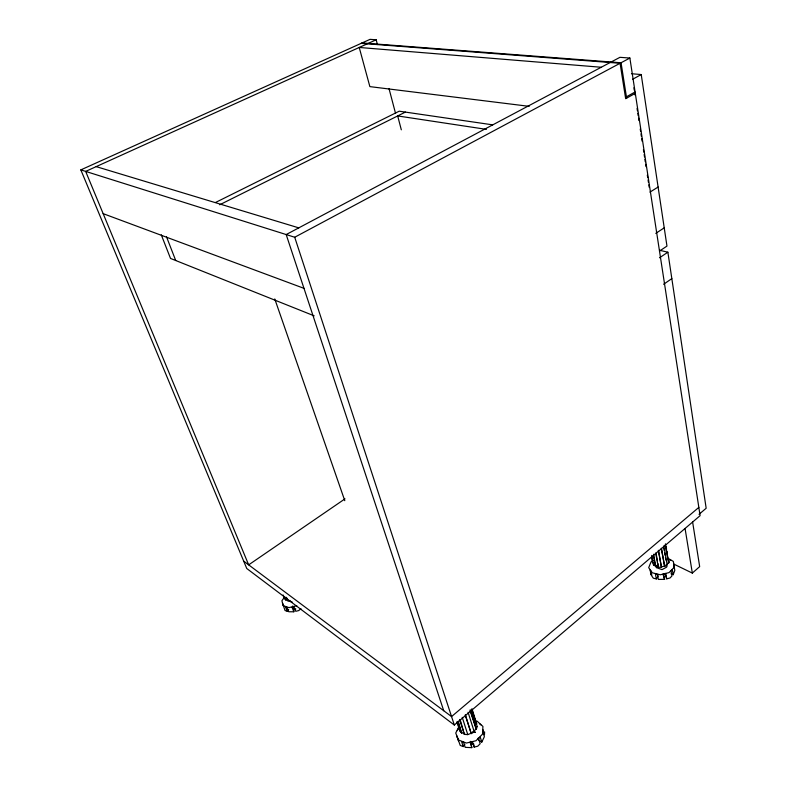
<?xml version="1.0" encoding="UTF-8"?>
<svg xmlns="http://www.w3.org/2000/svg" width="787" height="787" viewBox="0 0 787 787"><rect width="100%" height="100%" fill="white"/><g stroke="black" fill="none" stroke-linecap="round" stroke-linejoin="round"><path stroke-width="1.18" d="M288.731 609.709L287.245 611.273L285.435 606.757L286.891 607.249L288.701 611.765L293.836 611.784L293.895 609.433L292.548 606.049M484.615 731.89L484.467 734.773L482.903 729.726L482.805 731.644L484.369 736.701L481.792 742.082L478.722 740.223L478.093 738.206M665.153 544.919L668.763 562.892L669.127 560.708L668.596 560.856M470.065 710.671L476.342 729.303L477.188 726.48L471.787 709.225M671.065 573.831L673.19 574.687L674.793 570.477L673.741 564.043M457.306 730.602L458.25 728.732M458.988 726.578L455.742 733.022L458.437 739.967L466.445 743.046L476.007 740.734L482.52 734.133L482.923 726.431L477.158 721.226L474.856 721.148M650.819 572.887L651.046 574.963L650.121 570.004L651.026 571.283L651.951 576.241L653.318 578.189L656.328 578.937L658.001 576.438L657.637 574.451M458.536 741.059L456.883 736.032L460.218 745.417L463.218 746.578L464.92 744.207M284.599 597.038L281.923 600.727L283.084 605.646L288.947 607.623L296.768 605.675M667.228 564.092L668.281 562.744M658.512 550.654L661.503 567.299L658.276 567.289L655.709 566.099L653.544 554.245M651.695 555.425L653.446 564.899L655.709 566.099M475.86 729.087L473.774 731.625L474.256 731.841L471.246 733.71L465.383 715.285M459.569 719.456L464.389 734.399L460.306 720.174M456.873 721.797L459.854 730.966L461.605 733.11L458.25 721.197M283.064 594.962L285.494 599.842L287.501 600.688L286.143 597.284M673.613 564.004L692.334 573.093L699.673 566.61L692.619 522.027M699.023 514.324L706.165 508.254L667.878 252.194L659.526 250.266M377.416 44.544L376.166 39.793L370.057 39.35L80.835 169.884L246.754 568.499L454.325 725.034L700.105 515.652L629.875 58.041L619.949 57.323L286.183 234.556L443.73 710.73M698.836 507.399L451.551 716.573L243.704 561.151M300.978 608.715L298.716 610.574L295.784 611.302L293.984 606.787L292.036 607.269L293.836 611.784M663.608 284.274L671.832 278.618M345.001 498.85L248.662 564.869L85.655 171.399L376.166 39.793M659.526 257.782L667.878 252.194M659.516 251.053L666.963 246.095L641.228 74.549L631.469 73.722M655.768 233.365L664.238 227.846M649.934 192.126L658.139 187.031M661.306 548.273L664.641 566.453L667.189 564.909L663.834 545.873M626.422 96.811L635.089 91.981M635.296 93.319L625.665 98.69L620.067 63.285L361.213 43.344M632.591 79.29L641.228 74.549M653.161 560.678L651.085 561.8L648.685 567.663L652.325 572.808L660.372 574.776L669.039 572.592L674.174 567.299L673.367 561.436L668.143 558.367M80.835 169.884L294.712 237.241L629.875 58.041M219.671 204.787L405.384 112.098M215.599 202.446L399.206 111.193L492.692 124.848M653.112 562.754L652.58 562.892L651.488 556.98M653.446 564.899L653.977 564.761M658.355 550.31L661.355 566.945L664.484 566.109M472.003 708.871L476.676 723.804L476.086 723.961L471.767 710.169M459.854 730.966L460.444 730.808M476.597 726.627L477.188 726.48M465.294 714.832L471.157 733.248L467.773 734.605L464.389 734.399M663.608 576.891L665.753 576.35L666.746 578.819L669.993 578.002L671.921 576.005L671.045 571.018L672.324 569.699L673.19 574.687M293.895 609.433L295.833 608.951M463.218 746.578L461.575 741.541L463.563 742.308L465.206 747.345L471.797 747.65L471.275 744.354L473.646 743.784L474.158 747.079L477.739 746.214L480.178 743.725L478.594 738.668L480.208 737.026L481.792 742.082M666.746 578.819L665.861 573.831L663.707 574.372L664.602 579.36L658.326 579.429L657.42 574.451L655.414 573.959L656.328 578.937M287.501 600.688L290.137 600.737M472.957 732.107L475.269 732.264L473.115 731.556M362.099 42.941L621.051 62.763L626.629 98.149M601.248 67.259L359.226 47.456L369.87 86.619L529.169 106.343M473.017 731.999L475.269 732.264M486.435 129.373L397.681 115.935L401.321 129.816M96.191 166.628L298.785 227.866M288.219 600.776L292.341 602.153M287.245 611.273L285.051 610.525L283.251 605.292M656.171 565.715L656.388 567.604L662.034 569.621L666.589 567.161L667.032 566.207L666.097 564.545M103.156 213.651L303.969 288.337M314.19 315.853L170.513 258.431L161.276 234.811M461.969 732.677L464.753 733.956M669.521 559.537L671.075 560.462M479.44 723.597L480.877 724.886M475.486 722.397L476.676 723.804M282.503 602.94L283.871 606.315M663.943 577.707L664.602 579.36M286.94 598.1L287.845 600.363M284.933 597.264L285.838 599.527M284.137 596.457L285.494 599.842M166.48 236.739L175.717 260.517M274.771 298.952L344.785 500.689M294.712 237.241L454.325 725.034M457.886 721.64L461.605 733.11M458.211 723.932L460.07 729.667M457.896 723.706L459.392 728.28M462.244 717.351L467.773 734.605M471.797 747.65L470.173 742.603L472.544 742.023L474.158 747.079M470.311 741.334L471.275 744.354M468.068 712.265L474.256 731.841M472.633 713.976L475.161 722.033M470.193 709.736L476.342 729.303M388.994 88.518L395.566 113.476M653.485 555.77L655.443 566.453M656.171 553.881L657.47 561.003M657.902 563.384L658.326 565.755M655.679 553.035L658.276 567.289M663.067 573.9L663.431 575.887M661.464 548.618L664.641 566.453M665.222 573.359L665.753 576.35M665.428 543.866L668.763 562.892M663.766 548.116L664.189 550.497M664.602 552.877L665.025 555.248M665.448 557.629L665.861 560.01M666.146 546.857L666.559 549.228M666.982 551.598L667.396 553.969M685.064 528.471L692.334 573.093M633.899 87.78L634.273 90.21M634.647 92.64L635.02 95.06M637.067 108.409L637.44 110.839M637.814 113.259L638.188 115.689M638.562 118.119L638.936 120.539M640.244 129.038L640.618 131.459M640.982 133.888L641.356 136.318M641.73 138.738L642.103 141.168M643.412 149.658L643.786 152.088M644.159 154.508L644.533 156.938M644.907 159.368L645.271 161.788M645.645 164.217L646.019 166.647M647.327 175.137L647.701 177.567M648.075 179.987L648.449 182.417M648.822 184.847L649.196 187.267M656.319 565.371L656.388 567.604"/></g></svg>
